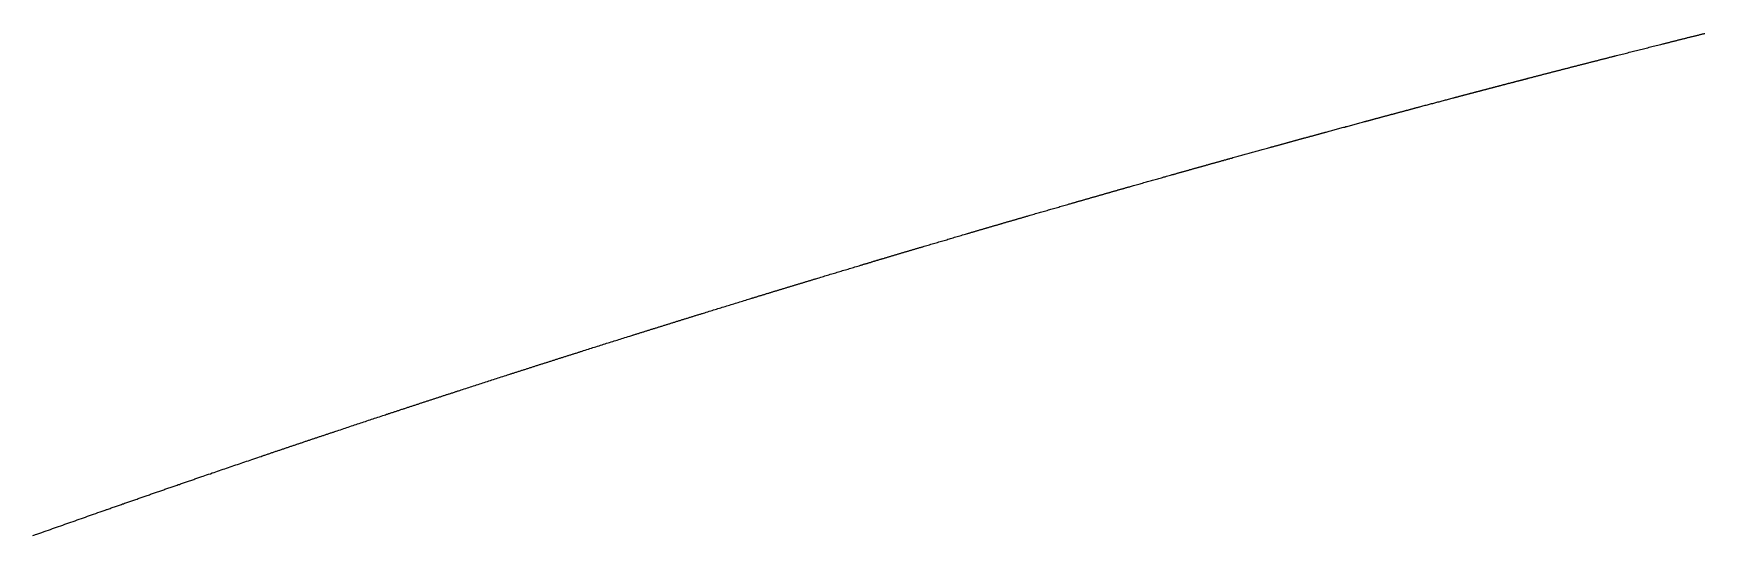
# Model space of a CAD drawing. Header units: millimetres. Extents: x 0 to 2438, y 0 to 1219.
# Drawn here: x 777.248 to 779.958, y 121.406 to 122.221 of the extents above; entities that cross this region are included whole.
import ezdxf

# ---------------------------------------------------------------- set-up
doc = ezdxf.new("R2010")
doc.units = ezdxf.units.MM
doc.layers.add('CUT', color=7, linetype='Continuous')

msp = doc.modelspace()

# ---------------------------------------------------------------- linework, layer by layer
at = {"layer": 'CUT'}
msp.add_lwpolyline([(777.2475, 121.4062), (777.2491, 121.4068), (777.2504, 121.4072), (777.2519, 121.4078), (777.2536, 121.4084), (777.2557, 121.4091), (777.2586, 121.4101), (777.2619, 121.4113), (777.2655, 121.4126), (777.2691, 121.4139), (777.2726, 121.4151), (777.2759, 121.4163), (777.2792, 121.4175), (777.2825, 121.4186), (777.2858, 121.4198), (777.2891, 121.421), (777.2925, 121.4222), (777.2959, 121.4234), (777.2992, 121.4245), (777.3025, 121.4257), (777.3059, 121.4269), (777.3092, 121.4281), (777.3126, 121.4293), (777.3159, 121.4304), (777.3193, 121.4316), (777.3226, 121.4328), (777.326, 121.434), (777.3293, 121.4352), (777.3327, 121.4363), (777.336, 121.4375), (777.3393, 121.4387), (777.3425, 121.4398), (777.3459, 121.441), (777.3494, 121.4422), (777.353, 121.4435), (777.3566, 121.4448), (777.3599, 121.4459), (777.3628, 121.4469), (777.3649, 121.4477), (777.3666, 121.4483), (777.3681, 121.4488), (777.3694, 121.4493), (777.371, 121.4498), (777.3726, 121.4504), (777.3744, 121.451), (777.3761, 121.4516), (777.3778, 121.4522), (777.3795, 121.4528), (777.3812, 121.4534), (777.3828, 121.4539), (777.3845, 121.4545), (777.3862, 121.4551), (777.3878, 121.4557), (777.3895, 121.4563), (777.3912, 121.4569), (777.3929, 121.4575), (777.3945, 121.458), (777.3962, 121.4586), (777.3979, 121.4592), (777.3995, 121.4598), (777.4012, 121.4604), (777.4029, 121.461), (777.4046, 121.4615), (777.4062, 121.4621), (777.4079, 121.4627), (777.4096, 121.4633), (777.4112, 121.4639), (777.4129, 121.4645), (777.4146, 121.465), (777.4163, 121.4656), (777.4179, 121.4662), (777.4196, 121.4668), (777.4213, 121.4674), (777.423, 121.468), (777.4246, 121.4685), (777.4263, 121.4691), (777.428, 121.4697), (777.4297, 121.4703), (777.4313, 121.4709), (777.433, 121.4715), (777.4347, 121.472), (777.4363, 121.4726), (777.438, 121.4732), (777.4397, 121.4738), (777.4414, 121.4744), (777.443, 121.4749), (777.4447, 121.4755), (777.4464, 121.4761), (777.4481, 121.4767), (777.4497, 121.4773), (777.4514, 121.4778), (777.4531, 121.4784), (777.4547, 121.479), (777.4564, 121.4796), (777.4581, 121.4802), (777.4598, 121.4807), (777.4615, 121.4813), (777.4631, 121.4819), (777.4648, 121.4825), (777.4665, 121.4831), (777.4681, 121.4836), (777.4698, 121.4842), (777.4715, 121.4848), (777.4732, 121.4854), (777.4748, 121.486), (777.4765, 121.4865), (777.4782, 121.4871), (777.4799, 121.4877), (777.4815, 121.4883), (777.4832, 121.4889), (777.4849, 121.4894), (777.4866, 121.49), (777.4882, 121.4906), (777.4899, 121.4912), (777.4916, 121.4917), (777.4932, 121.4923), (777.4949, 121.4929), (777.4966, 121.4935), (777.4983, 121.4941), (777.5, 121.4946), (777.5016, 121.4952), (777.5033, 121.4958), (777.505, 121.4964), (777.5066, 121.4969), (777.5083, 121.4975), (777.51, 121.4981), (777.5117, 121.4987), (777.5135, 121.4993), (777.5151, 121.4999), (777.5167, 121.5004), (777.5182, 121.5009), (777.5197, 121.5014), (777.5213, 121.502), (777.5234, 121.5027), (777.526, 121.5036), (777.5289, 121.5046), (777.532, 121.5057), (777.5352, 121.5067), (777.5382, 121.5078), (777.5411, 121.5088), (777.544, 121.5098), (777.5469, 121.5108), (777.5498, 121.5118), (777.5528, 121.5128), (777.5557, 121.5138), (777.5587, 121.5148), (777.5616, 121.5158), (777.5645, 121.5168), (777.5675, 121.5178), (777.5704, 121.5188), (777.5733, 121.5198), (777.5763, 121.5208), (777.5792, 121.5218), (777.5822, 121.5228), (777.5851, 121.5238), (777.5881, 121.5248), (777.591, 121.5258), (777.5939, 121.5268), (777.5968, 121.5278), (777.5997, 121.5288), (777.6026, 121.5298), (777.6057, 121.5308), (777.6089, 121.5319), (777.6121, 121.533), (777.615, 121.534), (777.6174, 121.5348), (777.6192, 121.5354), (777.6205, 121.5359), (777.6215, 121.5362), (777.6225, 121.5365), (777.6236, 121.5369), (777.6249, 121.5373), (777.6262, 121.5378), (777.6276, 121.5383), (777.6289, 121.5387), (777.6301, 121.5391), (777.6314, 121.5395), (777.6326, 121.54), (777.6339, 121.5404), (777.6351, 121.5408), (777.6364, 121.5412), (777.6377, 121.5417), (777.6389, 121.5421), (777.6402, 121.5425), (777.6415, 121.543), (777.6427, 121.5434), (777.644, 121.5438), (777.6452, 121.5442), (777.6465, 121.5447), (777.6478, 121.5451), (777.649, 121.5455), (777.6503, 121.5459), (777.6516, 121.5464), (777.6528, 121.5468), (777.6541, 121.5472), (777.6553, 121.5477), (777.6566, 121.5481), (777.6579, 121.5485), (777.6591, 121.5489), (777.6604, 121.5494), (777.6617, 121.5498), (777.6629, 121.5502), (777.6642, 121.5506), (777.6655, 121.5511), (777.6667, 121.5515), (777.668, 121.5519), (777.6693, 121.5523), (777.6705, 121.5528), (777.6718, 121.5532), (777.673, 121.5536), (777.6743, 121.554), (777.6756, 121.5545), (777.6768, 121.5549), (777.6781, 121.5553), (777.6794, 121.5558), (777.6806, 121.5562), (777.6819, 121.5566), (777.6832, 121.557), (777.6844, 121.5575), (777.6857, 121.5579), (777.6869, 121.5583), (777.6882, 121.5587), (777.6895, 121.5592), (777.6907, 121.5596), (777.692, 121.56), (777.6933, 121.5604), (777.6945, 121.5609), (777.6958, 121.5613), (777.6971, 121.5617), (777.6983, 121.5621), (777.6996, 121.5626), (777.7009, 121.563), (777.7021, 121.5634), (777.7034, 121.5638), (777.7047, 121.5642), (777.7059, 121.5647), (777.7072, 121.5651), (777.7084, 121.5655), (777.7097, 121.5659), (777.711, 121.5664), (777.7122, 121.5668), (777.7135, 121.5672), (777.7148, 121.5676), (777.716, 121.5681), (777.7173, 121.5685), (777.7186, 121.5689), (777.7198, 121.5693), (777.7211, 121.5698), (777.7224, 121.5702), (777.7236, 121.5706), (777.7249, 121.571), (777.7261, 121.5714), (777.7274, 121.5719), (777.7287, 121.5723), (777.73, 121.5727), (777.7313, 121.5732), (777.7326, 121.5736), (777.7337, 121.574), (777.7348, 121.5743), (777.7359, 121.5747), (777.7372, 121.5751), (777.7388, 121.5757), (777.7409, 121.5764), (777.7434, 121.5772), (777.7461, 121.5781), (777.7489, 121.579), (777.7515, 121.5799), (777.754, 121.5807), (777.7565, 121.5816), (777.7589, 121.5824), (777.7614, 121.5832), (777.7639, 121.5841), (777.7665, 121.5849), (777.769, 121.5857), (777.7715, 121.5866), (777.774, 121.5874), (777.7765, 121.5882), (777.779, 121.5891), (777.7816, 121.5899), (777.7841, 121.5908), (777.7866, 121.5916), (777.7891, 121.5924), (777.7916, 121.5933), (777.7942, 121.5941), (777.7967, 121.5949), (777.7992, 121.5958), (777.8016, 121.5966), (777.8041, 121.5974), (777.8066, 121.5982), (777.8092, 121.5991), (777.812, 121.6), (777.8147, 121.6009), (777.8172, 121.6017), (777.8193, 121.6024), (777.821, 121.603), (777.8222, 121.6034), (777.8233, 121.6037), (777.8243, 121.6041), (777.8255, 121.6045), (777.8267, 121.6049), (777.828, 121.6053), (777.8293, 121.6057), (777.8306, 121.6062), (777.8319, 121.6066), (777.8331, 121.607), (777.8343, 121.6074), (777.8356, 121.6078), (777.8368, 121.6082), (777.8381, 121.6086), (777.8393, 121.609), (777.8406, 121.6094), (777.8418, 121.6099), (777.8431, 121.6103), (777.8443, 121.6107), (777.8456, 121.6111), (777.8468, 121.6115), (777.8481, 121.6119), (777.8493, 121.6123), (777.8506, 121.6127), (777.8518, 121.6132), (777.8531, 121.6136), (777.8543, 121.614), (777.8556, 121.6144), (777.8568, 121.6148), (777.8581, 121.6152), (777.8594, 121.6156), (777.8606, 121.616), (777.8619, 121.6164), (777.8631, 121.6169), (777.8644, 121.6173), (777.8656, 121.6177), (777.8669, 121.6181), (777.8681, 121.6185), (777.8694, 121.6189), (777.8706, 121.6193), (777.8719, 121.6197), (777.8731, 121.6201), (777.8744, 121.6206), (777.8756, 121.621), (777.8769, 121.6214), (777.8781, 121.6218), (777.8794, 121.6222), (777.8806, 121.6226), (777.8819, 121.623), (777.8831, 121.6234), (777.8844, 121.6238), (777.8856, 121.6242), (777.8869, 121.6247), (777.8881, 121.6251), (777.8894, 121.6255), (777.8906, 121.6259), (777.8919, 121.6263), (777.8931, 121.6267), (777.8944, 121.6271), (777.8957, 121.6275), (777.8969, 121.6279), (777.8982, 121.6283), (777.8994, 121.6288), (777.9007, 121.6292), (777.9019, 121.6296), (777.9032, 121.63), (777.9044, 121.6304), (777.9057, 121.6308), (777.9069, 121.6312), (777.9082, 121.6316), (777.9094, 121.632), (777.9107, 121.6324), (777.9119, 121.6328), (777.9132, 121.6333), (777.9144, 121.6337), (777.9157, 121.6341), (777.9169, 121.6345), (777.9182, 121.6349), (777.9194, 121.6353), (777.9207, 121.6357), (777.922, 121.6361), (777.9232, 121.6365), (777.9245, 121.6369), (777.9257, 121.6373), (777.9269, 121.6377), (777.9282, 121.6381), (777.9295, 121.6386), (777.9308, 121.639), (777.9321, 121.6394), (777.9333, 121.6398), (777.9345, 121.6402), (777.9355, 121.6405), (777.9366, 121.6409), (777.9378, 121.6413), (777.9395, 121.6418), (777.9416, 121.6425), (777.9441, 121.6433), (777.9467, 121.6442), (777.9494, 121.6451), (777.952, 121.6459), (777.9545, 121.6467), (777.957, 121.6475), (777.9594, 121.6483), (777.9619, 121.6491), (777.9644, 121.6499), (777.9669, 121.6507), (777.9694, 121.6515), (777.9719, 121.6523), (777.9744, 121.6531), (777.9769, 121.654), (777.9793, 121.6548), (777.9818, 121.6556), (777.9843, 121.6564), (777.9868, 121.6572), (777.9893, 121.658), (777.9918, 121.6588), (777.9943, 121.6596), (777.9968, 121.6604), (777.9993, 121.6612), (778.0017, 121.662), (778.0042, 121.6628), (778.0067, 121.6636), (778.0093, 121.6644), (778.012, 121.6653), (778.0146, 121.6662), (778.0171, 121.667), (778.0192, 121.6676), (778.0208, 121.6682), (778.0221, 121.6686), (778.0232, 121.6689), (778.0242, 121.6692), (778.0253, 121.6696), (778.0266, 121.67), (778.0278, 121.6704), (778.0291, 121.6708), (778.0304, 121.6712), (778.0316, 121.6716), (778.0329, 121.672), (778.0341, 121.6724), (778.0353, 121.6728), (778.0366, 121.6732), (778.0378, 121.6736), (778.0391, 121.674), (778.0403, 121.6744), (778.0415, 121.6748), (778.0428, 121.6752), (778.044, 121.6756), (778.0453, 121.676), (778.0465, 121.6764), (778.0477, 121.6768), (778.049, 121.6772), (778.0502, 121.6776), (778.0515, 121.678), (778.0527, 121.6784), (778.0539, 121.6788), (778.0552, 121.6792), (778.0564, 121.6796), (778.0577, 121.68), (778.0589, 121.6804), (778.0601, 121.6808), (778.0614, 121.6812), (778.0626, 121.6816), (778.0639, 121.682), (778.0651, 121.6824), (778.0663, 121.6828), (778.0676, 121.6832), (778.0688, 121.6836), (778.0701, 121.684), (778.0713, 121.6844), (778.0725, 121.6847), (778.0738, 121.6851), (778.075, 121.6855), (778.0763, 121.6859), (778.0775, 121.6863), (778.0787, 121.6867), (778.08, 121.6871), (778.0812, 121.6875), (778.0824, 121.6879), (778.0837, 121.6883), (778.0849, 121.6887), (778.0862, 121.6891), (778.0874, 121.6895), (778.0887, 121.6899), (778.0899, 121.6903), (778.0911, 121.6907), (778.0924, 121.6911), (778.0936, 121.6915), (778.0949, 121.6919), (778.0961, 121.6923), (778.0973, 121.6927), (778.0986, 121.6931), (778.0998, 121.6935), (778.1011, 121.6939), (778.1023, 121.6943), (778.1035, 121.6946), (778.1048, 121.695), (778.106, 121.6954), (778.1073, 121.6958), (778.1085, 121.6962), (778.1097, 121.6966), (778.111, 121.697), (778.1122, 121.6974), (778.1135, 121.6978), (778.1147, 121.6982), (778.1159, 121.6986), (778.1172, 121.699), (778.1184, 121.6994), (778.1197, 121.6998), (778.1209, 121.7002), (778.1222, 121.7006), (778.1234, 121.701), (778.1246, 121.7014), (778.1258, 121.7017), (778.1271, 121.7021), (778.1284, 121.7025), (778.1297, 121.703), (778.1309, 121.7034), (778.1322, 121.7038), (778.1333, 121.7041), (778.1344, 121.7044), (778.1354, 121.7048), (778.1367, 121.7052), (778.1383, 121.7057), (778.1404, 121.7064), (778.1428, 121.7071), (778.1455, 121.708), (778.1481, 121.7088), (778.1507, 121.7096), (778.1532, 121.7104), (778.1556, 121.7112), (778.158, 121.7119), (778.1604, 121.7127), (778.1629, 121.7135), (778.1654, 121.7143), (778.1679, 121.7151), (778.1703, 121.7158), (778.1728, 121.7166), (778.1753, 121.7174), (778.1777, 121.7182), (778.1802, 121.7189), (778.1826, 121.7197), (778.1851, 121.7205), (778.1876, 121.7213), (778.1901, 121.7221), (778.1925, 121.7228), (778.195, 121.7236), (778.1974, 121.7244), (778.1998, 121.7251), (778.2023, 121.7259), (778.2047, 121.7267), (778.2073, 121.7275), (778.21, 121.7283), (778.2126, 121.7292), (778.2151, 121.7299), (778.2172, 121.7306), (778.2188, 121.7311), (778.22, 121.7315), (778.221, 121.7318), (778.2221, 121.7321), (778.2232, 121.7325), (778.2244, 121.7329), (778.2257, 121.7333), (778.2269, 121.7337), (778.2282, 121.7341), (778.2294, 121.7344), (778.2306, 121.7348), (778.2318, 121.7352), (778.2331, 121.7356), (778.2343, 121.736), (778.2355, 121.7364), (778.2367, 121.7367), (778.238, 121.7371), (778.2392, 121.7375), (778.2404, 121.7379), (778.2416, 121.7383), (778.2429, 121.7387), (778.2441, 121.739), (778.2453, 121.7394), (778.2465, 121.7398), (778.2477, 121.7402), (778.249, 121.7406), (778.2502, 121.741), (778.2514, 121.7413), (778.2527, 121.7417), (778.2539, 121.7421), (778.2551, 121.7425), (778.2563, 121.7429), (778.2576, 121.7433), (778.2588, 121.7436), (778.26, 121.744), (778.2612, 121.7444), (778.2624, 121.7448), (778.2637, 121.7452), (778.2649, 121.7455), (778.2661, 121.7459), (778.2673, 121.7463), (778.2686, 121.7467), (778.2698, 121.7471), (778.271, 121.7475), (778.2722, 121.7478), (778.2735, 121.7482), (778.2747, 121.7486), (778.2759, 121.749), (778.2771, 121.7494), (778.2784, 121.7497), (778.2796, 121.7501), (778.2808, 121.7505), (778.282, 121.7509), (778.2833, 121.7513), (778.2845, 121.7517), (778.2857, 121.752), (778.2869, 121.7524), (778.2882, 121.7528), (778.2894, 121.7532), (778.2906, 121.7536), (778.2918, 121.7539), (778.2931, 121.7543), (778.2943, 121.7547), (778.2955, 121.7551), (778.2967, 121.7555), (778.298, 121.7559), (778.2992, 121.7562), (778.3004, 121.7566), (778.3016, 121.757), (778.3029, 121.7574), (778.3041, 121.7578), (778.3053, 121.7581), (778.3065, 121.7585), (778.3078, 121.7589), (778.309, 121.7593), (778.3102, 121.7597), (778.3114, 121.76), (778.3127, 121.7604), (778.3139, 121.7608), (778.3151, 121.7612), (778.3163, 121.7616), (778.3176, 121.7619), (778.3188, 121.7623), (778.32, 121.7627), (778.3212, 121.7631), (778.3224, 121.7635), (778.3237, 121.7638), (778.3249, 121.7642), (778.3262, 121.7646), (778.3274, 121.765), (778.3287, 121.7654), (778.3298, 121.7657), (778.3308, 121.7661), (778.3319, 121.7664), (778.3331, 121.7668), (778.3347, 121.7673), (778.3367, 121.7679), (778.3391, 121.7686), (778.3416, 121.7694), (778.3441, 121.7702), (778.3466, 121.7709), (778.3489, 121.7717), (778.3512, 121.7724), (778.3535, 121.7731), (778.3559, 121.7738), (778.3582, 121.7745), (778.3606, 121.7753), (778.3629, 121.776), (778.3653, 121.7767), (778.3677, 121.7774), (778.37, 121.7782), (778.3724, 121.7789), (778.3747, 121.7796), (778.3771, 121.7803), (778.3794, 121.7811), (778.3818, 121.7818), (778.3841, 121.7825), (778.3865, 121.7832), (778.3889, 121.784), (778.3912, 121.7847), (778.3935, 121.7854), (778.3958, 121.7861), (778.3981, 121.7868), (778.4006, 121.7876), (778.4032, 121.7884), (778.4057, 121.7891), (778.408, 121.7899), (778.41, 121.7905), (778.4115, 121.7909), (778.4127, 121.7913), (778.4136, 121.7916), (778.4145, 121.7918), (778.4156, 121.7922), (778.4167, 121.7925), (778.4179, 121.7929), (778.419, 121.7932), (778.4202, 121.7936), (778.4213, 121.7939), (778.4224, 121.7943), (778.4236, 121.7946), (778.4247, 121.795), (778.4258, 121.7953), (778.4269, 121.7956), (778.4281, 121.796), (778.4292, 121.7963), (778.4303, 121.7967), (778.4315, 121.797), (778.4326, 121.7974), (778.4337, 121.7977), (778.4348, 121.7981), (778.436, 121.7984), (778.4371, 121.7988), (778.4382, 121.7991), (778.4394, 121.7994), (778.4405, 121.7998), (778.4416, 121.8001), (778.4427, 121.8005), (778.4439, 121.8008), (778.445, 121.8012), (778.4461, 121.8015), (778.4473, 121.8019), (778.4484, 121.8022), (778.4495, 121.8026), (778.4506, 121.8029), (778.4518, 121.8032), (778.4529, 121.8036), (778.454, 121.8039), (778.4552, 121.8043), (778.4563, 121.8046), (778.4574, 121.805), (778.4585, 121.8053), (778.4597, 121.8056), (778.4608, 121.806), (778.4619, 121.8063), (778.4631, 121.8067), (778.4642, 121.807), (778.4653, 121.8074), (778.4665, 121.8077), (778.4676, 121.8081), (778.4687, 121.8084), (778.4698, 121.8087), (778.471, 121.8091), (778.4721, 121.8094), (778.4732, 121.8098), (778.4744, 121.8101), (778.4755, 121.8105), (778.4766, 121.8108), (778.4777, 121.8112), (778.4789, 121.8115), (778.48, 121.8118), (778.4811, 121.8122), (778.4823, 121.8125), (778.4834, 121.8129), (778.4845, 121.8132), (778.4856, 121.8136), (778.4868, 121.8139), (778.4879, 121.8142), (778.489, 121.8146), (778.4902, 121.8149), (778.4913, 121.8153), (778.4924, 121.8156), (778.4935, 121.816), (778.4947, 121.8163), (778.4958, 121.8166), (778.4969, 121.817), (778.4981, 121.8173), (778.4992, 121.8177), (778.5003, 121.818), (778.5015, 121.8184), (778.5026, 121.8187), (778.5037, 121.819), (778.5048, 121.8194), (778.506, 121.8197), (778.5071, 121.8201), (778.5082, 121.8204), (778.5094, 121.8207), (778.5105, 121.8211), (778.5117, 121.8215), (778.5128, 121.8218), (778.5139, 121.8221), (778.5148, 121.8224), (778.5158, 121.8227), (778.5169, 121.823), (778.5184, 121.8235), (778.5203, 121.8241), (778.5225, 121.8247), (778.5248, 121.8254), (778.5272, 121.8262), (778.5295, 121.8269), (778.5317, 121.8275), (778.5339, 121.8282), (778.5361, 121.8288), (778.5382, 121.8295), (778.5404, 121.8302), (778.5427, 121.8308), (778.5449, 121.8315), (778.5471, 121.8322), (778.5493, 121.8328), (778.5515, 121.8335), (778.5537, 121.8342), (778.5559, 121.8348), (778.5581, 121.8355), (778.5603, 121.8362), (778.5626, 121.8368), (778.5648, 121.8375), (778.567, 121.8382), (778.5692, 121.8388), (778.5714, 121.8395), (778.5736, 121.8401), (778.5757, 121.8408), (778.5779, 121.8414), (778.5802, 121.8421), (778.5826, 121.8429), (778.585, 121.8436), (778.5872, 121.8442), (778.5891, 121.8448), (778.5905, 121.8452), (778.5916, 121.8455), (778.5925, 121.8458), (778.5934, 121.8461), (778.5944, 121.8464), (778.5955, 121.8467), (778.5966, 121.847), (778.5977, 121.8474), (778.5988, 121.8477), (778.5999, 121.848), (778.601, 121.8484), (778.602, 121.8487), (778.6031, 121.849), (778.6042, 121.8493), (778.6053, 121.8496), (778.6064, 121.85), (778.6074, 121.8503), (778.6085, 121.8506), (778.6096, 121.8509), (778.6107, 121.8513), (778.6118, 121.8516), (778.6128, 121.8519), (778.6139, 121.8522), (778.615, 121.8526), (778.6161, 121.8529), (778.6172, 121.8532), (778.6182, 121.8535), (778.6193, 121.8538), (778.6204, 121.8542), (778.6215, 121.8545), (778.6226, 121.8548), (778.6236, 121.8551), (778.6247, 121.8555), (778.6258, 121.8558), (778.6269, 121.8561), (778.628, 121.8564), (778.629, 121.8567), (778.6301, 121.8571), (778.6312, 121.8574), (778.6323, 121.8577), (778.6334, 121.858), (778.6344, 121.8584), (778.6355, 121.8587), (778.6366, 121.859), (778.6377, 121.8593), (778.6388, 121.8597), (778.6398, 121.86), (778.6409, 121.8603), (778.642, 121.8606), (778.6431, 121.8609), (778.6442, 121.8613), (778.6452, 121.8616), (778.6463, 121.8619), (778.6474, 121.8622), (778.6485, 121.8625), (778.6496, 121.8629), (778.6506, 121.8632), (778.6517, 121.8635), (778.6528, 121.8638), (778.6539, 121.8642), (778.655, 121.8645), (778.656, 121.8648), (778.6571, 121.8651), (778.6582, 121.8654), (778.6593, 121.8658), (778.6603, 121.8661), (778.6614, 121.8664), (778.6625, 121.8667), (778.6636, 121.867), (778.6647, 121.8674), (778.6658, 121.8677), (778.6668, 121.868), (778.6679, 121.8683), (778.669, 121.8687), (778.6701, 121.869), (778.6712, 121.8693), (778.6722, 121.8696), (778.6733, 121.8699), (778.6744, 121.8703), (778.6755, 121.8706), (778.6766, 121.8709), (778.6777, 121.8712), (778.6787, 121.8715), (778.6798, 121.8719), (778.6809, 121.8722), (778.6819, 121.8725), (778.683, 121.8728), (778.6841, 121.8731), (778.6852, 121.8735), (778.6864, 121.8738), (778.6875, 121.8741), (778.6884, 121.8744), (778.6893, 121.8747), (778.6903, 121.875), (778.6914, 121.8753), (778.6928, 121.8757), (778.6946, 121.8762), (778.6967, 121.8769), (778.699, 121.8776), (778.7013, 121.8782), (778.7035, 121.8789), (778.7057, 121.8795), (778.7078, 121.8801), (778.7099, 121.8808), (778.712, 121.8814), (778.7141, 121.882), (778.7163, 121.8827), (778.7184, 121.8833), (778.7206, 121.8839), (778.7227, 121.8846), (778.7248, 121.8852), (778.727, 121.8858), (778.7291, 121.8864), (778.7312, 121.8871), (778.7334, 121.8877), (778.7355, 121.8883), (778.7377, 121.889), (778.7398, 121.8896), (778.742, 121.8902), (778.7441, 121.8909), (778.7462, 121.8915), (778.7482, 121.8921), (778.7504, 121.8927), (778.7526, 121.8934), (778.7549, 121.8941), (778.7572, 121.8947), (778.7594, 121.8954), (778.7612, 121.8959), (778.7626, 121.8963), (778.7636, 121.8966), (778.7645, 121.8969), (778.7654, 121.8971), (778.7664, 121.8974), (778.7674, 121.8977), (778.7685, 121.898), (778.7696, 121.8984), (778.7707, 121.8987), (778.7718, 121.899), (778.7728, 121.8993), (778.7739, 121.8996), (778.7749, 121.8999), (778.776, 121.9002), (778.777, 121.9005), (778.7781, 121.9008), (778.7791, 121.9012), (778.7802, 121.9015), (778.7812, 121.9018), (778.7823, 121.9021), (778.7834, 121.9024), (778.7844, 121.9027), (778.7855, 121.903), (778.7865, 121.9033), (778.7876, 121.9036), (778.7886, 121.9039), (778.7897, 121.9043), (778.7908, 121.9046), (778.7918, 121.9049), (778.7929, 121.9052), (778.7939, 121.9055), (778.795, 121.9058), (778.796, 121.9061), (778.7971, 121.9064), (778.7982, 121.9067), (778.7992, 121.907), (778.8003, 121.9073), (778.8013, 121.9077), (778.8024, 121.908), (778.8034, 121.9083), (778.8045, 121.9086), (778.8056, 121.9089), (778.8066, 121.9092), (778.8077, 121.9095), (778.8087, 121.9098), (778.8098, 121.9101), (778.8108, 121.9104), (778.8119, 121.9107), (778.813, 121.9111), (778.814, 121.9114), (778.8151, 121.9117), (778.8161, 121.912), (778.8172, 121.9123), (778.8182, 121.9126), (778.8193, 121.9129), (778.8204, 121.9132), (778.8214, 121.9135), (778.8225, 121.9138), (778.8235, 121.9141), (778.8246, 121.9144), (778.8256, 121.9148), (778.8267, 121.9151), (778.8278, 121.9154), (778.8288, 121.9157), (778.8299, 121.916), (778.8309, 121.9163), (778.832, 121.9166), (778.8331, 121.9169), (778.8341, 121.9172), (778.8352, 121.9175), (778.8362, 121.9178), (778.8373, 121.9181), (778.8383, 121.9184), (778.8394, 121.9188), (778.8405, 121.9191), (778.8415, 121.9194), (778.8426, 121.9197), (778.8436, 121.92), (778.8447, 121.9203), (778.8457, 121.9206), (778.8468, 121.9209), (778.8478, 121.9212), (778.8489, 121.9215), (778.85, 121.9218), (778.851, 121.9221), (778.8521, 121.9224), (778.8531, 121.9227), (778.8542, 121.9231), (778.8553, 121.9234), (778.8564, 121.9237), (778.8575, 121.924), (778.8584, 121.9243), (778.8593, 121.9245), (778.8602, 121.9248), (778.8613, 121.9251), (778.8627, 121.9255), (778.8644, 121.926), (778.8665, 121.9266), (778.8687, 121.9273), (778.871, 121.9279), (778.8732, 121.9286), (778.8753, 121.9292), (778.8773, 121.9298), (778.8794, 121.9304), (778.8814, 121.931), (778.8835, 121.9316), (778.8856, 121.9322), (778.8877, 121.9328), (778.8898, 121.9334), (778.8919, 121.934), (778.894, 121.9346), (778.8961, 121.9352), (778.8982, 121.9358), (778.9002, 121.9364), (778.9023, 121.937), (778.9044, 121.9376), (778.9065, 121.9382), (778.9086, 121.9388), (778.9107, 121.9394), (778.9128, 121.94), (778.9148, 121.9406), (778.9169, 121.9412), (778.9189, 121.9418), (778.9211, 121.9424), (778.9234, 121.9431), (778.9256, 121.9437), (778.9277, 121.9443), (778.9295, 121.9448), (778.9308, 121.9452), (778.9319, 121.9455), (778.9328, 121.9458), (778.9336, 121.946), (778.9346, 121.9463), (778.9356, 121.9466), (778.9367, 121.9469), (778.9377, 121.9472), (778.9388, 121.9475), (778.9398, 121.9478), (778.9408, 121.9481), (778.9419, 121.9484), (778.9429, 121.9487), (778.9439, 121.949), (778.9449, 121.9493), (778.946, 121.9496), (778.947, 121.9499), (778.948, 121.9502), (778.9491, 121.9505), (778.9501, 121.9507), (778.9511, 121.951), (778.9522, 121.9513), (778.9532, 121.9516), (778.9542, 121.9519), (778.9553, 121.9522), (778.9563, 121.9525), (778.9573, 121.9528), (778.9583, 121.9531), (778.9594, 121.9534), (778.9604, 121.9537), (778.9614, 121.954), (778.9625, 121.9543), (778.9635, 121.9546), (778.9645, 121.9549), (778.9656, 121.9552), (778.9666, 121.9555), (778.9676, 121.9558), (778.9687, 121.9561), (778.9697, 121.9564), (778.9707, 121.9567), (778.9718, 121.957), (778.9728, 121.9572), (778.9738, 121.9575), (778.9748, 121.9578), (778.9759, 121.9581), (778.9769, 121.9584), (778.9779, 121.9587), (778.979, 121.959), (778.98, 121.9593), (778.981, 121.9596), (778.9821, 121.9599), (778.9831, 121.9602), (778.9841, 121.9605), (778.9852, 121.9608), (778.9862, 121.9611), (778.9872, 121.9614), (778.9882, 121.9617), (778.9893, 121.962), (778.9903, 121.9623), (778.9913, 121.9626), (778.9924, 121.9628), (778.9934, 121.9631), (778.9944, 121.9634), (778.9955, 121.9637), (778.9965, 121.964), (778.9975, 121.9643), (778.9986, 121.9646), (778.9996, 121.9649), (779.0006, 121.9652), (779.0017, 121.9655), (779.0027, 121.9658), (779.0037, 121.9661), (779.0048, 121.9664), (779.0058, 121.9667), (779.0068, 121.967), (779.0078, 121.9673), (779.0089, 121.9676), (779.0099, 121.9678), (779.0109, 121.9681), (779.012, 121.9684), (779.013, 121.9687), (779.014, 121.969), (779.0151, 121.9693), (779.0161, 121.9696), (779.0171, 121.9699), (779.0181, 121.9702), (779.0192, 121.9705), (779.0202, 121.9708), (779.0213, 121.9711), (779.0224, 121.9714), (779.0234, 121.9717), (779.0243, 121.972), (779.0252, 121.9722), (779.0261, 121.9724), (779.0271, 121.9727), (779.0285, 121.9731), (779.0302, 121.9736), (779.0322, 121.9742), (779.0344, 121.9748), (779.0366, 121.9754), (779.0387, 121.976), (779.0408, 121.9766), (779.0427, 121.9772), (779.0447, 121.9777), (779.0467, 121.9783), (779.0488, 121.9789), (779.0508, 121.9795), (779.0529, 121.98), (779.0549, 121.9806), (779.0569, 121.9812), (779.059, 121.9818), (779.061, 121.9823), (779.063, 121.9829), (779.0651, 121.9835), (779.0671, 121.9841), (779.0691, 121.9846), (779.0712, 121.9852), (779.0732, 121.9858), (779.0753, 121.9864), (779.0773, 121.9869), (779.0792, 121.9875), (779.0812, 121.9881), (779.0833, 121.9886), (779.0854, 121.9892), (779.0876, 121.9899), (779.0898, 121.9905), (779.0918, 121.991), (779.0935, 121.9915), (779.0948, 121.9919), (779.0959, 121.9922), (779.0967, 121.9924), (779.0975, 121.9927), (779.0985, 121.9929), (779.0994, 121.9932), (779.1005, 121.9935), (779.1015, 121.9938), (779.1026, 121.9941), (779.1036, 121.9944), (779.1046, 121.9946), (779.1055, 121.9949), (779.1065, 121.9952), (779.1075, 121.9955), (779.1086, 121.9958), (779.1096, 121.996), (779.1106, 121.9963), (779.1116, 121.9966), (779.1126, 121.9969), (779.1136, 121.9972), (779.1146, 121.9975), (779.1156, 121.9977), (779.1166, 121.998), (779.1176, 121.9983), (779.1186, 121.9986), (779.1196, 121.9989), (779.1206, 121.9991), (779.1216, 121.9994), (779.1226, 121.9997), (779.1236, 122), (779.1246, 122.0003), (779.1256, 122.0005), (779.1266, 122.0008), (779.1276, 122.0011), (779.1286, 122.0014), (779.1296, 122.0017), (779.1306, 122.002), (779.1316, 122.0022), (779.1326, 122.0025), (779.1336, 122.0028), (779.1346, 122.0031), (779.1356, 122.0034), (779.1366, 122.0036), (779.1376, 122.0039), (779.1386, 122.0042), (779.1396, 122.0045), (779.1406, 122.0048), (779.1416, 122.005), (779.1426, 122.0053), (779.1436, 122.0056), (779.1446, 122.0059), (779.1456, 122.0062), (779.1466, 122.0064), (779.1476, 122.0067), (779.1486, 122.007), (779.1496, 122.0073), (779.1506, 122.0076), (779.1516, 122.0078), (779.1526, 122.0081), (779.1536, 122.0084), (779.1546, 122.0087), (779.1556, 122.009), (779.1566, 122.0092), (779.1576, 122.0095), (779.1586, 122.0098), (779.1596, 122.0101), (779.1606, 122.0104), (779.1617, 122.0106), (779.1627, 122.0109), (779.1637, 122.0112), (779.1647, 122.0115), (779.1657, 122.0118), (779.1667, 122.012), (779.1677, 122.0123), (779.1687, 122.0126), (779.1697, 122.0129), (779.1707, 122.0132), (779.1717, 122.0134), (779.1727, 122.0137), (779.1737, 122.014), (779.1747, 122.0143), (779.1757, 122.0146), (779.1767, 122.0148), (779.1777, 122.0151), (779.1787, 122.0154), (779.1797, 122.0157), (779.1807, 122.0159), (779.1817, 122.0162), (779.1827, 122.0165), (779.1838, 122.0168), (779.1848, 122.0171), (779.1857, 122.0174), (779.1865, 122.0176), (779.1874, 122.0178), (779.1884, 122.0181), (779.1897, 122.0185), (779.1914, 122.0189), (779.1933, 122.0195), (779.1955, 122.0201), (779.1976, 122.0207), (779.1996, 122.0212), (779.2016, 122.0218), (779.2035, 122.0223), (779.2055, 122.0229), (779.2074, 122.0234), (779.2094, 122.0239), (779.2114, 122.0245), (779.2133, 122.025), (779.2153, 122.0256), (779.2173, 122.0261), (779.2193, 122.0267), (779.2212, 122.0272), (779.2232, 122.0278), (779.2252, 122.0283), (779.2271, 122.0289), (779.2291, 122.0294), (779.2311, 122.03), (779.2331, 122.0305), (779.2351, 122.0311), (779.237, 122.0316), (779.2389, 122.0321), (779.2409, 122.0327), (779.2428, 122.0332), (779.2449, 122.0338), (779.247, 122.0344), (779.2492, 122.0349), (779.2511, 122.0355), (779.2528, 122.0359), (779.2541, 122.0363), (779.255, 122.0366), (779.2559, 122.0368), (779.2567, 122.037), (779.2576, 122.0373), (779.2585, 122.0375), (779.2595, 122.0378), (779.2605, 122.0381), (779.2615, 122.0384), (779.2625, 122.0386), (779.2635, 122.0389), (779.2644, 122.0392), (779.2654, 122.0394), (779.2664, 122.0397), (779.2673, 122.04), (779.2683, 122.0402), (779.2693, 122.0405), (779.2702, 122.0408), (779.2712, 122.041), (779.2722, 122.0413), (779.2731, 122.0416), (779.2741, 122.0418), (779.2751, 122.0421), (779.2761, 122.0424), (779.277, 122.0426), (779.278, 122.0429), (779.279, 122.0432), (779.2799, 122.0434), (779.2809, 122.0437), (779.2819, 122.044), (779.2828, 122.0442), (779.2838, 122.0445), (779.2848, 122.0448), (779.2857, 122.045), (779.2867, 122.0453), (779.2877, 122.0456), (779.2887, 122.0458), (779.2896, 122.0461), (779.2906, 122.0464), (779.2916, 122.0466), (779.2925, 122.0469), (779.2935, 122.0472), (779.2945, 122.0474), (779.2954, 122.0477), (779.2964, 122.048), (779.2974, 122.0482), (779.2983, 122.0485), (779.2993, 122.0488), (779.3003, 122.049), (779.3013, 122.0493), (779.3022, 122.0495), (779.3032, 122.0498), (779.3042, 122.0501), (779.3051, 122.0503), (779.3061, 122.0506), (779.3071, 122.0509), (779.308, 122.0511), (779.309, 122.0514), (779.31, 122.0517), (779.311, 122.0519), (779.3119, 122.0522), (779.3129, 122.0525), (779.3139, 122.0527), (779.3148, 122.053), (779.3158, 122.0533), (779.3168, 122.0535), (779.3177, 122.0538), (779.3187, 122.0541), (779.3197, 122.0543), (779.3206, 122.0546), (779.3216, 122.0549), (779.3226, 122.0551), (779.3236, 122.0554), (779.3245, 122.0557), (779.3255, 122.0559), (779.3265, 122.0562), (779.3274, 122.0564), (779.3284, 122.0567), (779.3294, 122.057), (779.3303, 122.0572), (779.3313, 122.0575), (779.3323, 122.0578), (779.3333, 122.058), (779.3342, 122.0583), (779.3352, 122.0586), (779.3361, 122.0588), (779.3371, 122.0591), (779.3381, 122.0594), (779.3391, 122.0596), (779.3401, 122.0599), (779.3411, 122.0602), (779.342, 122.0604), (779.3428, 122.0606), (779.3436, 122.0609), (779.3446, 122.0611), (779.3458, 122.0615), (779.3475, 122.0619), (779.3494, 122.0624), (779.3514, 122.063), (779.3535, 122.0635), (779.3554, 122.0641), (779.3573, 122.0646), (779.3592, 122.0651), (779.3611, 122.0656), (779.363, 122.0661), (779.3649, 122.0666), (779.3668, 122.0672), (779.3687, 122.0677), (779.3706, 122.0682), (779.3725, 122.0687), (779.3744, 122.0692), (779.3763, 122.0698), (779.3782, 122.0703), (779.3801, 122.0708), (779.382, 122.0713), (779.3839, 122.0718), (779.3858, 122.0723), (779.3877, 122.0729), (779.3896, 122.0734), (779.3915, 122.0739), (779.3934, 122.0744), (779.3952, 122.0749), (779.3972, 122.0754), (779.3991, 122.0759), (779.4012, 122.0765), (779.4033, 122.0771), (779.4051, 122.0776), (779.4068, 122.078), (779.408, 122.0783), (779.4089, 122.0786), (779.4097, 122.0788), (779.4105, 122.079), (779.4113, 122.0792), (779.4123, 122.0795), (779.4132, 122.0798), (779.4142, 122.08), (779.4152, 122.0803), (779.4161, 122.0805), (779.417, 122.0808), (779.418, 122.081), (779.4189, 122.0813), (779.4198, 122.0815), (779.4207, 122.0818), (779.4217, 122.082), (779.4226, 122.0823), (779.4236, 122.0825), (779.4245, 122.0828), (779.4254, 122.083), (779.4264, 122.0833), (779.4273, 122.0835), (779.4282, 122.0838), (779.4292, 122.0841), (779.4301, 122.0843), (779.431, 122.0846), (779.432, 122.0848), (779.4329, 122.0851), (779.4338, 122.0853), (779.4348, 122.0856), (779.4357, 122.0858), (779.4366, 122.0861), (779.4376, 122.0863), (779.4385, 122.0866), (779.4394, 122.0868), (779.4404, 122.0871), (779.4413, 122.0873), (779.4422, 122.0876), (779.4432, 122.0878), (779.4441, 122.0881), (779.445, 122.0883), (779.446, 122.0886), (779.4469, 122.0888), (779.4478, 122.0891), (779.4488, 122.0893), (779.4497, 122.0896), (779.4506, 122.0898), (779.4516, 122.0901), (779.4525, 122.0903), (779.4534, 122.0906), (779.4544, 122.0908), (779.4553, 122.0911), (779.4562, 122.0913), (779.4572, 122.0916), (779.4581, 122.0918), (779.459, 122.0921), (779.46, 122.0923), (779.4609, 122.0926), (779.4618, 122.0928), (779.4628, 122.0931), (779.4637, 122.0933), (779.4647, 122.0936), (779.4656, 122.0938), (779.4665, 122.0941), (779.4675, 122.0943), (779.4684, 122.0946), (779.4693, 122.0948), (779.4703, 122.0951), (779.4712, 122.0953), (779.4721, 122.0956), (779.4731, 122.0958), (779.474, 122.0961), (779.4749, 122.0963), (779.4759, 122.0966), (779.4768, 122.0968), (779.4777, 122.0971), (779.4787, 122.0973), (779.4796, 122.0976), (779.4805, 122.0978), (779.4814, 122.0981), (779.4824, 122.0983), (779.4833, 122.0986), (779.4843, 122.0988), (779.4852, 122.0991), (779.4861, 122.0993), (779.487, 122.0996), (779.488, 122.0998), (779.4889, 122.1001), (779.4899, 122.1003), (779.4909, 122.1006), (779.4918, 122.1009), (779.4927, 122.1011), (779.4935, 122.1013), (779.4943, 122.1015), (779.4952, 122.1018), (779.4964, 122.1021), (779.4979, 122.1025), (779.4996, 122.1029), (779.5014, 122.1034), (779.5033, 122.1039), (779.5051, 122.1044), (779.5068, 122.1049), (779.5085, 122.1053), (779.5102, 122.1058), (779.5119, 122.1062), (779.5136, 122.1067), (779.5154, 122.1071), (779.5171, 122.1076), (779.5188, 122.1081), (779.5206, 122.1085), (779.5223, 122.109), (779.524, 122.1094), (779.5257, 122.1099), (779.5275, 122.1103), (779.5292, 122.1108), (779.5309, 122.1113), (779.5326, 122.1117), (779.5344, 122.1122), (779.5361, 122.1126), (779.5378, 122.1131), (779.5395, 122.1135), (779.5412, 122.114), (779.5429, 122.1145), (779.5447, 122.1149), (779.5466, 122.1154), (779.5485, 122.1159), (779.5502, 122.1164), (779.5516, 122.1168), (779.5527, 122.117), (779.5535, 122.1173), (779.5542, 122.1174), (779.5548, 122.1176), (779.5555, 122.1178), (779.5563, 122.118), (779.5571, 122.1182), (779.558, 122.1184), (779.5588, 122.1186), (779.5596, 122.1189), (779.5603, 122.1191), (779.5611, 122.1193), (779.5619, 122.1195), (779.5627, 122.1197), (779.5635, 122.1199), (779.5643, 122.1201), (779.5651, 122.1203), (779.5659, 122.1205), (779.5667, 122.1207), (779.5675, 122.1209), (779.5683, 122.1212), (779.569, 122.1214), (779.5698, 122.1216), (779.5706, 122.1218), (779.5714, 122.122), (779.5722, 122.1222), (779.573, 122.1224), (779.5738, 122.1226), (779.5746, 122.1228), (779.5754, 122.123), (779.5762, 122.1232), (779.577, 122.1235), (779.5778, 122.1237), (779.5786, 122.1239), (779.5793, 122.1241), (779.5801, 122.1243), (779.5809, 122.1245), (779.5817, 122.1247), (779.5825, 122.1249), (779.5833, 122.1251), (779.5841, 122.1253), (779.5849, 122.1255), (779.5857, 122.1257), (779.5865, 122.126), (779.5873, 122.1262), (779.5881, 122.1264), (779.5889, 122.1266), (779.5896, 122.1268), (779.5904, 122.127), (779.5912, 122.1272), (779.592, 122.1274), (779.5928, 122.1276), (779.5936, 122.1278), (779.5944, 122.128), (779.5952, 122.1283), (779.596, 122.1285), (779.5968, 122.1287), (779.5976, 122.1289), (779.5984, 122.1291), (779.5991, 122.1293), (779.5999, 122.1295), (779.6007, 122.1297), (779.6015, 122.1299), (779.6023, 122.1301), (779.6031, 122.1303), (779.6039, 122.1305), (779.6047, 122.1307), (779.6055, 122.131), (779.6063, 122.1312), (779.6071, 122.1314), (779.6079, 122.1316), (779.6087, 122.1318), (779.6094, 122.132), (779.6102, 122.1322), (779.611, 122.1324), (779.6118, 122.1326), (779.6126, 122.1328), (779.6134, 122.133), (779.6142, 122.1332), (779.615, 122.1334), (779.6158, 122.1337), (779.6166, 122.1339), (779.6174, 122.1341), (779.6182, 122.1343), (779.6189, 122.1345), (779.6197, 122.1347), (779.6205, 122.1349), (779.6213, 122.1351), (779.6221, 122.1353), (779.6229, 122.1355), (779.6237, 122.1357), (779.6245, 122.1359), (779.6253, 122.1361), (779.626, 122.1363), (779.6268, 122.1366), (779.6277, 122.1368), (779.6285, 122.137), (779.6294, 122.1372), (779.6304, 122.1375), (779.6313, 122.1377), (779.6322, 122.138), (779.6331, 122.1382), (779.634, 122.1384), (779.6349, 122.1387), (779.6358, 122.1389), (779.6367, 122.1391), (779.6376, 122.1394), (779.6385, 122.1396), (779.6394, 122.1398), (779.6403, 122.1401), (779.6412, 122.1403), (779.6422, 122.1406), (779.6431, 122.1408), (779.644, 122.141), (779.6449, 122.1413), (779.6458, 122.1415), (779.6467, 122.1417), (779.6476, 122.142), (779.6485, 122.1422), (779.6494, 122.1424), (779.6503, 122.1427), (779.6511, 122.1429), (779.6521, 122.1431), (779.653, 122.1434), (779.6541, 122.1437), (779.6551, 122.1439), (779.656, 122.1442), (779.6566, 122.1443), (779.657, 122.1444), (779.6571, 122.1445), (779.6571, 122.1445), (779.6572, 122.1445), (779.6573, 122.1445), (779.6574, 122.1445), (779.6576, 122.1446), (779.6577, 122.1446), (779.6578, 122.1446), (779.6579, 122.1447), (779.658, 122.1447), (779.6581, 122.1447), (779.6582, 122.1448), (779.6584, 122.1448), (779.6585, 122.1448), (779.6586, 122.1448), (779.6587, 122.1449), (779.6588, 122.1449), (779.6589, 122.1449), (779.6591, 122.145), (779.6592, 122.145), (779.6593, 122.145), (779.6594, 122.1451), (779.6595, 122.1451), (779.6596, 122.1451), (779.6597, 122.1451), (779.6599, 122.1452), (779.66, 122.1452), (779.6601, 122.1452), (779.6602, 122.1453), (779.6603, 122.1453), (779.6604, 122.1453), (779.6605, 122.1454), (779.6607, 122.1454), (779.6608, 122.1454), (779.6609, 122.1454), (779.661, 122.1455), (779.6611, 122.1455), (779.6612, 122.1455), (779.6613, 122.1456), (779.6615, 122.1456), (779.6616, 122.1456), (779.6617, 122.1456), (779.6618, 122.1457), (779.6619, 122.1457), (779.662, 122.1457), (779.6621, 122.1458), (779.6623, 122.1458), (779.6624, 122.1458), (779.6625, 122.1459), (779.6626, 122.1459), (779.6627, 122.1459), (779.6628, 122.1459), (779.6629, 122.146), (779.663, 122.146), (779.6632, 122.146), (779.6633, 122.1461), (779.6634, 122.1461), (779.6635, 122.1461), (779.6636, 122.1462), (779.6637, 122.1462), (779.6639, 122.1462), (779.664, 122.1462), (779.6641, 122.1463), (779.6642, 122.1463), (779.6643, 122.1463), (779.6644, 122.1464), (779.6645, 122.1464), (779.6647, 122.1464), (779.6648, 122.1465), (779.6649, 122.1465), (779.665, 122.1465), (779.6651, 122.1465), (779.6652, 122.1466), (779.6653, 122.1466), (779.6655, 122.1466), (779.6656, 122.1467), (779.6657, 122.1467), (779.6658, 122.1467), (779.6659, 122.1467), (779.666, 122.1468), (779.6661, 122.1468), (779.6662, 122.1468), (779.6664, 122.1469), (779.6665, 122.1469), (779.6666, 122.1469), (779.6667, 122.147), (779.6668, 122.147), (779.6669, 122.147), (779.6671, 122.147), (779.6672, 122.1471), (779.6673, 122.1471), (779.6674, 122.1471), (779.6675, 122.1472), (779.6676, 122.1472), (779.6677, 122.1472), (779.6679, 122.1473), (779.668, 122.1473), (779.6681, 122.1473), (779.6682, 122.1473), (779.6683, 122.1474), (779.6684, 122.1474), (779.6685, 122.1474), (779.6687, 122.1475), (779.6688, 122.1475), (779.6689, 122.1475), (779.669, 122.1476), (779.6691, 122.1476), (779.6692, 122.1476), (779.6693, 122.1476), (779.6695, 122.1477), (779.6696, 122.1477), (779.6697, 122.1477), (779.6698, 122.1478), (779.6699, 122.1478), (779.67, 122.1478), (779.6701, 122.1478), (779.6703, 122.1479), (779.6704, 122.1479), (779.6705, 122.1479), (779.6706, 122.148), (779.6707, 122.148), (779.6708, 122.148), (779.6709, 122.1481), (779.671, 122.1481), (779.6712, 122.1481), (779.6711, 122.1481), (779.6715, 122.1482), (779.6727, 122.1485), (779.6738, 122.1488), (779.6749, 122.1491), (779.6761, 122.1494), (779.6772, 122.1497), (779.6783, 122.15), (779.6794, 122.1503), (779.6806, 122.1506), (779.6817, 122.1509), (779.6828, 122.1511), (779.684, 122.1514), (779.6851, 122.1517), (779.6862, 122.152), (779.6874, 122.1523), (779.6885, 122.1526), (779.6896, 122.1529), (779.6908, 122.1532), (779.6919, 122.1535), (779.693, 122.1538), (779.6941, 122.1541), (779.6953, 122.1544), (779.6964, 122.1547), (779.6975, 122.155), (779.6987, 122.1553), (779.6998, 122.1555), (779.7009, 122.1558), (779.7021, 122.1561), (779.7032, 122.1564), (779.7043, 122.1567), (779.7055, 122.157), (779.7066, 122.1573), (779.7077, 122.1576), (779.7089, 122.1579), (779.71, 122.1582), (779.7111, 122.1585), (779.7123, 122.1588), (779.7134, 122.1591), (779.7145, 122.1594), (779.7156, 122.1596), (779.7168, 122.1599), (779.7179, 122.1602), (779.719, 122.1605), (779.7202, 122.1608), (779.7213, 122.1611), (779.7224, 122.1614), (779.7236, 122.1617), (779.7247, 122.162), (779.7258, 122.1623), (779.727, 122.1626), (779.7281, 122.1629), (779.7292, 122.1631), (779.7304, 122.1634), (779.7315, 122.1637), (779.7326, 122.164), (779.7338, 122.1643), (779.7349, 122.1646), (779.736, 122.1649), (779.7372, 122.1652), (779.7383, 122.1655), (779.7394, 122.1658), (779.7405, 122.1661), (779.7417, 122.1664), (779.7428, 122.1666), (779.7439, 122.1669), (779.7451, 122.1672), (779.7462, 122.1675), (779.7473, 122.1678), (779.7485, 122.1681), (779.7496, 122.1684), (779.7507, 122.1687), (779.7519, 122.169), (779.753, 122.1693), (779.7541, 122.1696), (779.7553, 122.1698), (779.7564, 122.1701), (779.7575, 122.1704), (779.7587, 122.1707), (779.7598, 122.171), (779.7609, 122.1713), (779.7621, 122.1716), (779.7632, 122.1719), (779.7643, 122.1722), (779.7655, 122.1725), (779.7666, 122.1727), (779.7677, 122.173), (779.7689, 122.1733), (779.77, 122.1736), (779.7711, 122.1739), (779.7723, 122.1742), (779.7734, 122.1745), (779.7745, 122.1748), (779.7757, 122.1751), (779.7768, 122.1754), (779.7779, 122.1756), (779.7791, 122.1759), (779.7802, 122.1762), (779.7813, 122.1765), (779.7825, 122.1768), (779.7836, 122.1771), (779.7847, 122.1774), (779.7859, 122.1777), (779.787, 122.178), (779.7881, 122.1782), (779.7893, 122.1785), (779.7904, 122.1788), (779.7915, 122.1791), (779.7927, 122.1794), (779.7938, 122.1797), (779.7949, 122.18), (779.7961, 122.1803), (779.7972, 122.1806), (779.7983, 122.1809), (779.7995, 122.1811), (779.8006, 122.1814), (779.8017, 122.1817), (779.8028, 122.182), (779.804, 122.1823), (779.8051, 122.1826), (779.8063, 122.1829), (779.8074, 122.1832), (779.8086, 122.1835), (779.8098, 122.1838), (779.8108, 122.184), (779.8117, 122.1843), (779.8127, 122.1845), (779.8138, 122.1848), (779.8153, 122.1852), (779.8173, 122.1857), (779.8195, 122.1862), (779.822, 122.1869), (779.8245, 122.1875), (779.8269, 122.1881), (779.8292, 122.1887), (779.8314, 122.1893), (779.8337, 122.1898), (779.8359, 122.1904), (779.8382, 122.191), (779.8405, 122.1916), (779.8428, 122.1922), (779.8451, 122.1927), (779.8474, 122.1933), (779.8497, 122.1939), (779.852, 122.1945), (779.8543, 122.195), (779.8566, 122.1956), (779.8589, 122.1962), (779.8612, 122.1968), (779.8635, 122.1974), (779.8658, 122.1979), (779.8681, 122.1985), (779.8704, 122.1991), (779.8726, 122.1997), (779.8748, 122.2002), (779.8771, 122.2008), (779.8795, 122.2014), (779.882, 122.202), (779.8845, 122.2027), (779.8868, 122.2032), (779.8887, 122.2037), (779.8902, 122.2041), (779.8914, 122.2044), (779.8924, 122.2046), (779.8933, 122.2049), (779.8944, 122.2051), (779.8956, 122.2054), (779.8968, 122.2057), (779.898, 122.206), (779.8992, 122.2063), (779.9003, 122.2066), (779.9015, 122.2069), (779.9026, 122.2072), (779.9038, 122.2075), (779.9049, 122.2078), (779.9061, 122.2081), (779.9073, 122.2084), (779.9084, 122.2087), (779.9096, 122.209), (779.9107, 122.2092), (779.9119, 122.2095), (779.9131, 122.2098), (779.9142, 122.2101), (779.9154, 122.2104), (779.9165, 122.2107), (779.9177, 122.211), (779.9189, 122.2113), (779.92, 122.2116), (779.9212, 122.2119), (779.9223, 122.2121), (779.9235, 122.2124), (779.9247, 122.2127), (779.9258, 122.213), (779.927, 122.2133), (779.9281, 122.2136), (779.9293, 122.2139), (779.9305, 122.2142), (779.9316, 122.2145), (779.9328, 122.2148), (779.9339, 122.215), (779.9351, 122.2153), (779.9363, 122.2156), (779.9374, 122.2159), (779.9386, 122.2162), (779.9398, 122.2165), (779.9409, 122.2168), (779.9421, 122.2171), (779.9432, 122.2174), (779.9444, 122.2176), (779.9456, 122.2179), (779.9467, 122.2182), (779.9479, 122.2185), (779.949, 122.2188), (779.9502, 122.2191), (779.9514, 122.2194), (779.9525, 122.2197), (779.9537, 122.22), (779.9548, 122.2202), (779.956, 122.2205), (779.9572, 122.2208), (779.9583, 122.2211)], dxfattribs=at)

doc.saveas('drawing.dxf')
